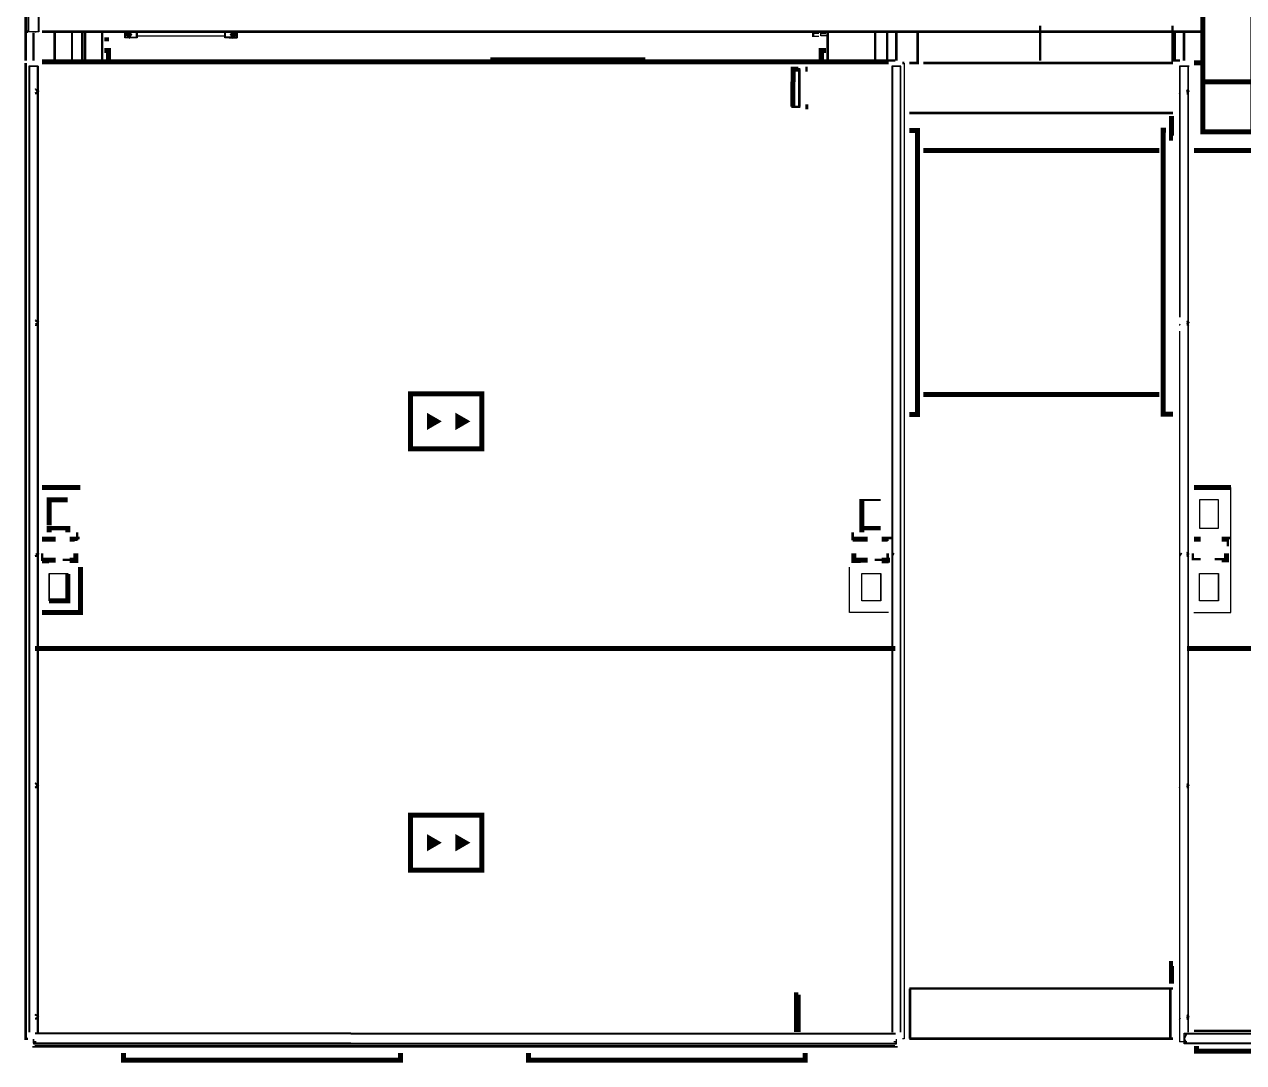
# Model space of a CAD drawing. Extents: x -57244 to 324435, y 15553 to 159369.
# Drawn here: x 182472 to 187346, y 67881 to 72031 of the extents above; entities that cross this region are included whole.
import ezdxf

# ---------------------------------------------------------------- set-up
doc = ezdxf.new("R2010")
doc.units = 0
doc.header["$LTSCALE"] = 2000
doc.header["$MEASUREMENT"] = 0
doc.linetypes.add('HIDDEN', pattern=[0.375, 0.25, -0.125])
doc.layers.add('BASE', color=253, linetype='CONTINUOUS')

msp = doc.modelspace()

# ---------------------------------------------------------------- linework, layer by layer
at = {"layer": 'BASE', "linetype": 'Continuous'}
for p, q in [((182514.5, 72002, 55055.8), (182518.8, 72002, 55058.3)), ((182517.5, 72002, 55056.1), (182514.5, 72002, 55054.3)), ((182662, 71886.9, 30650), (182662, 71997.9, 30650)), ((182664.6, 71886.9, 30650), (182664.6, 71997.9, 30650)), ((182701.8, 71886.9, 30650), (182701.8, 71997.9, 30650)), ((182704.4, 71997.9, 30650), (182704.4, 71886.9, 30650)), ((182923.2, 71993.5, 47914.6), (182923.2, 71997.9, 47912.1)), ((183273.2, 71997.9, 47912.1), (183273.2, 71993.5, 47914.6)), ((182489.8, 71864.8, 55029.3), (182489.8, 68002.9, 54989.7)), ((182492.1, 71864.8, 55030.6), (182492.1, 68002.9, 54991)), ((182514.5, 71864.5, 55055.7), (182518.8, 71864.5, 55058.2)), ((182517.5, 71864.5, 55056), (182514.5, 71864.5, 55054.2)), ((182524.3, 68002.9, 54991), (182524.3, 71864.8, 55030.6)), ((182526.6, 71864.8, 55029.3), (182526.6, 68002.9, 54989.7)), ((185939.8, 71864.8, 55029.3), (185939.8, 68002.9, 54989.7)), ((185942.1, 71864.8, 55030.6), (185974.3, 71864.8, 55030.6)), ((185954.6, 71864.5, 55054.2), (185947.6, 71864.5, 55058.2)), ((185954.6, 71864.5, 55052.7), (185948.9, 71864.5, 55056)), ((185976.5, 68002.9, 54989.7), (185976.5, 71864.8, 55029.3)), ((187089.8, 71864.8, 61929.3), (187126.6, 71864.8, 61929.3)), ((187119.9, 71864.7, 61934.4), (187129.4, 71864.7, 61939.9)), ((187126.8, 71864.7, 61939.9), (187119.9, 71864.7, 61935.9)), ((187129.4, 71864.7, 61939.9), (187119.9, 71864.6, 61945.4)), ((187119.9, 71864.6, 61943.9), (187126.8, 71864.7, 61939.9)), ((182524.3, 70830.4, 55029.3), (182523, 70832.7, 55029.3)), ((182517.5, 69917.2, 55019.9), (182524.3, 69905.4, 55019.8)), ((185947.4, 69917.2, 55019.9), (185939.8, 69904.1, 55019.8)), ((185942.1, 69905.4, 55019.8), (185948.9, 69917.2, 55019.9)), ((182522.6, 68058.4, 55000.8), (182524.3, 68055.3, 55000.8)), ((185942.3, 68058.4, 55000.8), (185939.8, 68054, 55000.8)), ((185942.1, 68055.3, 55000.8), (185943.8, 68058.4, 55000.8)), ((182514.5, 67964.6, 55007.6), (182508.2, 67964.5, 55018.5)), ((182514.5, 67964.5, 55010.2), (182508.2, 67964.4, 55021.1)), ((183776.8, 67998.2, 55000), (182514.5, 67998.2, 55000)), ((183776.8, 67995.6, 55000), (182514.5, 67995.6, 55000)), ((182514.5, 67964.5, 55014.2), (182517.5, 67964.5, 55016)), ((182518.8, 67964.5, 55018.2), (182514.5, 67964.5, 55015.7)), ((183776.8, 67998.2, 55000), (185954.6, 67998.2, 55000)), ((183776.8, 67995.6, 55000), (185954.6, 67995.6, 55000)), ((185954.6, 67964.5, 55014.2), (185947.6, 67964.5, 55018.2)), ((185954.6, 67964.5, 55012.7), (185948.9, 67964.5, 55016)), ((185958.2, 67964.4, 55021.1), (185954.6, 67964.5, 55014.9)), ((185954.6, 67964.5, 55012.3), (185958.2, 67964.5, 55018.5))]:
    msp.add_line(p, q, dxfattribs=at)
for points, const_width, elevation in [([(187383.2, 71803.7), (187383.2, 74802), (187183.2, 74802), (187183.2, 71803.7)], 20, 63860), ([(187383.2, 71803.7), (187383.2, 74802), (187183.2, 74802), (187183.2, 71803.7)], 20, 63860), ([(182486.7, 73202), (182477, 73202), (182477, 72002), (182486.7, 72002)], 10, 53950), ([(182477, 71886.9), (182477, 71997.9)], 10, 41860), ([(182508.2, 71997.9), (182508.2, 71886.9)], 10, 53840), ([(182508.2, 71886.9), (182508.2, 71997.9)], 10, 53590), ([(182542.2, 72002), (183776.8, 72002)], 10, 53870), ([(182542.2, 72002), (183776.8, 72002)], 10, 53870), ([(182593.2, 71997.9), (182593.2, 71886.9)], 10, 53840), ([(182714.4, 71997.9), (182714.4, 71886.9)], 10, 29560), ([(182783.2, 71997.9), (182783.2, 71886.9)], 10, 29535), ([(182783.2, 71997.9), (182783.2, 71886.9)], 10, 29365), ([(182783.2, 71886.9), (182783.2, 71997.9)], 10, 29545), ([(187175.3, 72002), (183776.8, 72002)], 10, 53870), ([(183776.8, 72002), (187175.3, 72002)], 10, 53870), ([(185677.2, 71995.9), (185655.7, 71995.9)], 10, 26545.6), ([(185683.2, 71997.9), (185683.2, 71886.9)], 10, 29350), ([(185873.2, 71997.9), (185873.2, 71886.9)], 10, 33050), ([(185873.2, 71886.9), (185873.2, 71997.9)], 10, 33036.5), ([(185873.2, 71997.9), (185873.2, 71886.9)], 10, 32813.5), ([(185873.2, 71997.9), (185873.2, 71886.9)], 10, 32800), ([(185958.2, 71886.9), (185958.2, 71997.9)], 10, 53840), ([(186043.2, 71997.9), (186043.2, 71877), (186010.1, 71877)], 10, 53826.5), ([(186043.2, 71997.9), (186043.2, 71877), (186010.1, 71877)], 10, 53840), ([(186043.2, 71877), (186043.2, 71997.9)], 10, 53603.5), ([(186533.2, 71886.9), (186533.2, 72025.7)], 10, 52127.6), ([(187108.2, 71886.9), (187108.2, 71997.9)], 10, 53840), ([(187108.2, 71997.9), (187108.2, 71886.9)], 10, 53590), ([(182791.9, 71974), (182810.7, 71974)], 10, 12043.1), ([(182791.9, 71969.2), (182810.7, 71969.2)], 10, 12032.1), ([(182808.2, 71886.9), (182808.2, 71927), (182791.9, 71927)], 20, 24222), ([(182808.2, 71886.9), (182808.2, 71927)], 20, 24019), ([(184944.6, 71886.9), (184944.6, 71890), (184344.6, 71890), (184344.6, 71886.9)], 20, 12800), ([(185658.2, 71886.9), (185658.2, 71927), (185677.2, 71927)], 20, 24222), ([(183776.8, 71881), (182542.2, 71881)], 20, 53844), ([(182542.2, 71881), (183776.8, 71881)], 20, 53840), ([(185926.9, 71881), (183776.8, 71881)], 20, 53844), ([(185570.3, 71852), (185570.3, 71702)], 10, 53872.6), ([(185594, 71852), (185603.9, 71852)], 20, 53843.7), ([(185989.4, 71876.9), (185982.4, 71876.9)], 10, 53850), ([(186043.2, 71877), (186010.1, 71877)], 10, 53590), ([(187064.4, 71877), (186065.6, 71877)], 10, 53350), ([(187175.3, 71877), (187147.6, 71877)], 20, 60760), ([(187397.3, 71877), (187458.2, 71877), (187458.2, 71527), (187147.6, 71527)], 20, 60760), ([(187175.3, 71877), (187147.6, 71877)], 20, 60760), ([(187397.3, 71877), (187458.2, 71877), (187458.2, 71527), (187147.6, 71527)], 20, 60760), ([(187383.2, 71776), (187383.2, 71602), (187183.2, 71602), (187183.2, 71776)], 20, 60760), ([(185594, 71702), (185605.7, 71702)], 20, 53842.2), ([(186010.1, 71677), (187064.4, 71677)], 10, 53350), ([(186010.1, 71677), (187064.4, 71677)], 10, 53250), ([(187058.2, 71665), (187058.2, 71577), (187064.4, 71577)], 20, 35822), ([(187064.4, 71577), (187058.2, 71577), (187058.2, 71665)], 20, 35619), ([(186042.2, 71607.4), (186010.1, 71607.4)], 20, 35100), ([(186010.1, 71607.4), (186042.2, 71607.4), (186042.2, 70472.4), (186010.1, 70472.4)], 20, 35108), ([(187064.4, 70472.8), (187024.2, 70472.8), (187024.2, 71607.8), (187036.6, 71607.8)], 20, 35108), ([(187008.9, 71527.4), (186065.6, 71527.4)], 20, 35100), ([(187008.9, 70552.4), (186065.6, 70552.4)], 20, 35100), ([(186042.2, 70472.4), (186010.1, 70472.4)], 20, 35100), ([(182695.7, 70180.3), (182542.2, 70180.3)], 20, 53841.2), ([(187147.6, 70180.3), (187295.7, 70180.3)], 20, 60741.2), ([(182597.7, 69973.2), (182542.2, 69973.2)], 20, 53839.4), ([(182542.2, 69971.6), (182569.9, 69971.6)], 10, 53842.5), ([(182542.2, 69971.6), (182569.9, 69971.6)], 10, 53842.5), ([(182653.2, 69973.2), (182683.2, 69973.2), (182683.2, 69972.7)], 20, 53839.4), ([(182653.2, 69971.6), (182683.2, 69971.6)], 10, 53842.5), ([(185783.2, 69973.2), (185843.7, 69973.2)], 20, 53839.4), ([(185783.2, 69971.6), (185815.9, 69971.6)], 10, 53842.5), ([(185933.2, 69972.7), (185933.2, 69973.2), (185899.1, 69973.2)], 20, 53839.4), ([(185926.9, 69971.6), (185899.1, 69971.6)], 10, 53842.5), ([(185926.9, 69971.6), (185899.1, 69971.6)], 10, 53842.5), ([(187175.3, 69974), (187147.6, 69974)], 20, 60739.4), ([(187258.6, 69974), (187283.2, 69974), (187283.2, 69972.7)], 20, 60739.4), ([(187258.6, 69968.9), (187283.2, 69968.9)], 10, 60747.2), ([(187273.2, 69898), (187283.2, 69898)], 20, 60738.7), ([(182543.2, 69890), (182542.2, 69890)], 20, 53838.7), ([(182597.7, 69890), (182543.2, 69890)], 20, 53838.7), ([(182569.9, 69882.3), (182542.2, 69882.3)], 10, 53842.5), ([(182542.2, 69882.3), (182569.9, 69882.3)], 10, 53842.5), ([(182653.2, 69890), (182673.2, 69890)], 20, 53838.7), ([(182673.2, 69890), (182683.2, 69890)], 20, 53838.7), ([(185783.2, 69890), (185793.2, 69890)], 20, 53838.7), ([(185843.7, 69890), (185793.2, 69890)], 20, 53838.7), ([(185899.1, 69890), (185923.2, 69890)], 20, 53838.7), ([(185926.9, 69882.3), (185899.1, 69882.3)], 10, 53842.5), ([(185899.1, 69882.3), (185926.9, 69882.3)], 10, 53842.5), ([(185933.2, 69890), (185923.2, 69890)], 20, 53838.7), ([(187273.2, 69893.4), (187258.6, 69893.4)], 10, 60741.7), ([(182514.5, 69536.2), (183776.8, 69536.2)], 20, 53820), ([(183776.8, 69536.2), (185954.6, 69536.2)], 20, 53820), ([(187119.9, 69536.2), (190143.9, 69536.2)], 20, 60720), ([(187058.2, 68197.1), (187058.2, 68277), (187064.4, 68277)], 20, 35822), ([(185559.3, 68002.9), (185559.3, 68152), (185566.2, 68152)], 20, 53820), ([(185570.5, 68002.9), (185570.5, 68152)], 10, 53832.9), ([(185570.5, 68002.9), (185570.5, 68152)], 10, 53832.9), ([(186010.1, 68177), (187064.4, 68177)], 10, 53350), ([(187064.4, 68177), (186010.1, 68177)], 10, 53250), ([(186010.1, 68177), (186037.9, 68177)], 10, 53250), ([(186012.5, 68177), (186012.5, 67977)], 10, 53350), ([(187064.4, 68177), (187036.6, 68177)], 10, 53250), ([(187064.4, 67977), (187053.8, 67977), (187053.8, 68177)], 10, 53350), ([(187053.8, 68177), (187064.4, 68177)], 10, 53350), ([(190116.1, 68008.2), (187147.6, 68008.2)], 10, 60810), ([(183776.8, 67945.8), (182508.2, 67945.8), (182508.2, 67947.4)], 10, 53910), ([(182508.2, 67947.4), (182508.2, 67945.8), (183776.8, 67945.8)], 10, 53810), ([(185958.2, 67947.4), (185958.2, 67945.8), (183776.8, 67945.8)], 10, 53910), ([(187064.4, 67977), (186010.1, 67977)], 10, 53250), ([(186010.1, 67977), (187064.4, 67977)], 10, 53350), ([(186037.9, 67977), (186010.1, 67977)], 10, 53250), ([(186012.5, 67977), (186010.1, 67977)], 10, 53350), ([(187064.4, 67977), (187036.6, 67977)], 10, 53250), ([(187407.8, 67947.4), (187407.8, 67927), (187157.8, 67927), (187157.8, 67947.4)], 20, 35822)]:
    msp.add_lwpolyline(points, dxfattribs=dict(at, const_width=const_width, elevation=elevation))
at = {"layer": 'BASE', "linetype": 'Continuous', "extrusion": (1, 0, 0)}
for points, const_width, elevation in [([(73967.7, 63858), (71803.7, 64239.5)], 20, 187283.2), ([(73967.7, 63858), (71803.7, 64239.5)], 20, 187283.2), ([(71876.9, 53850), (67976.9, 53810)], 10, 182477), ([(71875.8, 53950), (67975.8, 53910)], 10, 185989.4), ([(70180.4, 53826.2), (70180.3, 53841.2), (69972.7, 53839.4)], 20, 182695.7), ([(70130.3, 53840.8), (70017.5, 54080.8)], 20, 182570.7), ([(70000.4, 53785.5), (69972.7, 53840.4)], 10, 182533.2), ([(70000.4, 53563.5), (69972.7, 53618.5)], 10, 182683.2), ([(70000.4, 54084.3), (69977, 54124.9), (69877, 54124.9), (69861.7, 54098.4)], 20, 185820.7), ([(70000.4, 53563.5), (69972.7, 53618.5)], 10, 185933.2), ([(70000.4, 53785.5), (69972.7, 53840.4)], 10, 185933.2), ([(70000.4, 53839.6), (69972.7, 53839.4)], 20, 185945.7), ([(70017.5, 60980.8), (70000.4, 60972.8)], 20, 187170.7), ([(70000.4, 60984.3), (69977, 61024.9), (69877, 61024.9), (69861.7, 60998.4)], 20, 187245.7), ([(70000.4, 60698.6), (69968.9, 60747.2)], 10, 187283.2), ([(69917.2, 53824.9), (69889.4, 53838.9)], 10, 182533.2), ([(69944.9, 53839.1), (69889.4, 53838.6)], 20, 182695.7), ([(69917.2, 60726.3), (69889.4, 60744.3)], 10, 187133.2), ([(69861.7, 53838.4), (69680.3, 53836.8)], 20, 185770.7)]:
    msp.add_lwpolyline(points, dxfattribs=dict(at, const_width=const_width, elevation=elevation))
at = {"layer": 'BASE', "linetype": 'Continuous', "extrusion": (-1, 2.05798e-13, 0), "const_width": 10, "elevation": -182810.7}
msp.add_lwpolyline([(-71997.9, 12019.6), (-71969.2, 12032.1), (-71974, 12043.1), (-71997.9, 12032.7)], dxfattribs=at)
at = {"layer": 'BASE', "linetype": 'Continuous', "extrusion": (-0.351898, -0.371153, 0.85931), "const_width": 20, "elevation": -48884.8}
msp.add_lwpolyline([(83186.9, 178146.9), (83189.8, 178133.1), (83174.4, 178133.1)], dxfattribs=at)
at = {"layer": 'BASE', "linetype": 'Continuous'}
for points, elevation in [([(182923.2, 71997.9), (182923.2, 71977), (182873.2, 71977), (182873.2, 71997.9)], 49100), ([(182923.2, 71997.9), (182923.2, 71977), (182873.2, 71977), (182873.2, 71997.9)], 49100), ([(182876.4, 71997.9), (182876.4, 71980.2), (182920, 71980.2), (182920, 71997.9)], 49100), ([(182876.4, 71997.9), (182876.4, 71980.2), (182920, 71980.2), (182920, 71997.9)], 49100), ([(183323.2, 71997.9), (183323.2, 71977), (183273.2, 71977), (183273.2, 71997.9)], 49100), ([(183323.2, 71997.9), (183323.2, 71977), (183273.2, 71977), (183273.2, 71997.9)], 49100), ([(183320, 71997.9), (183320, 71980.2), (183276.4, 71980.2), (183276.4, 71997.9)], 49100), ([(183320, 71997.9), (183320, 71980.2), (183276.4, 71980.2), (183276.4, 71997.9)], 49100), ([(183323.2, 71997.9), (183323.2, 71977), (183291.3, 71977)], 29450), ([(183291.3, 71977), (183323.2, 71977), (183323.2, 71997.9)], 37150), ([(183291.3, 71980.2), (183320, 71980.2), (183320, 71997.9)], 37150), ([(183291.3, 71980.2), (183320, 71980.2), (183320, 71997.9)], 29450), ([(183291.3, 71980.2), (183320, 71980.2), (183320, 71997.9)], 29450), ([(183323.2, 71997.9), (183323.2, 71977), (183291.3, 71977)], 29450), ([(183291.3, 71980.2), (183320, 71980.2), (183320, 71997.9)], 37150), ([(183291.3, 71977), (183323.2, 71977), (183323.2, 71997.9)], 37150), ([(183291.3, 71977), (183323.2, 71977), (183323.2, 71997.9)], 41750), ([(183291.3, 71980.2), (183320, 71980.2), (183320, 71997.9)], 41750), ([(183320, 71997.9), (183320, 71980.2), (183291.3, 71980.2)], 41750), ([(183291.3, 71977), (183323.2, 71977), (183323.2, 71997.9)], 41750), ([(187092.1, 71755.4), (187092.1, 71755.4), (187092.1, 71755.4)], 61938.7), ([(187092.1, 68980.4), (187092.1, 68980.3), (187092.1, 68980.3)], 61910.3), ([(187108.2, 67979.5), (187108.2, 67979.5), (187119.1, 67998.2)], 61912.4), ([(187108.2, 67974.3), (187108.2, 67974.3), (187113.8, 67964.6)], 61915.3)]:
    msp.add_lwpolyline(points, dxfattribs=dict(at, elevation=elevation))
at = {"layer": 'BASE', "linetype": 'Continuous', "extrusion": (0.868142, -0.496315, 0), "const_width": 20, "elevation": 123046}
msp.add_lwpolyline([(153278.5, 49107), (153266.2, 49100)], dxfattribs=at)
at = {"layer": 'BASE', "linetype": 'Continuous', "extrusion": (0, -0.707107, 0.707107)}
for points, elevation in [([(182923.2, 84789.7), (182923.2, 84771.5), (183273.2, 84771.5), (183273.2, 84789.7)], -17030.7), ([(183776.8, 86944.7), (182508.2, 86944.7), (182508.2, 86968.4)], -9163), ([(182508.2, 86970.2), (182508.2, 86942.8), (183776.8, 86942.8)], -9161.1), ([(183776.8, 86944.7), (185958.2, 86944.7), (185958.2, 86968.4)], -9163), ([(183776.8, 86942.8), (185958.2, 86942.8), (185958.2, 86970.2)], -9161.1)]:
    msp.add_lwpolyline(points, dxfattribs=dict(at, elevation=elevation))
at = {"layer": 'BASE', "linetype": 'Continuous', "extrusion": (-0.350683, 0.371234, 0.859771), "const_width": 20}
for points, elevation in [([(-182702.2, 79395.7), (-182686.8, 79395.7), (-182689.6, 79382)], -10346.6), ([(-182702.2, 88307.1), (-182686.8, 88307.1), (-182689.6, 88293.3)], 4656.4)]:
    msp.add_lwpolyline(points, dxfattribs=dict(at, elevation=elevation))
at = {"layer": 'BASE', "linetype": 'Continuous', "extrusion": (0.351419, -0.372012, 0.859134), "const_width": 20}
for points, elevation in [([(182689.6, -44160.6), (182686.8, -44174.4), (182702.2, -44174.4)], 69554), ([(182689.6, -40680.7), (182686.8, -40694.5), (182702.2, -40694.5)], 75396.1)]:
    msp.add_lwpolyline(points, dxfattribs=dict(at, elevation=elevation))
at = {"layer": 'BASE', "linetype": 'Continuous', "extrusion": (-0.867738, -0.497022, 0), "const_width": 20, "elevation": -194841.3}
for points in [[(28629, 31643), (28641.2, 31650), (28629, 31657.1)], [(28641.2, 31650), (28629, 31657.1)], [(28641.2, 43950), (28629, 43942.9)], [(28641.2, 49100), (28629, 49107)], [(28641.2, 49100), (28629, 49107)]]:
    msp.add_lwpolyline(points, dxfattribs=at)
at = {"layer": 'BASE', "linetype": 'Continuous', "extrusion": (0.867738, 0.497022, 0), "const_width": 20, "elevation": 194841.3}
for points in [[(-28629, 37142.9), (-28641.2, 37150)], [(-28629, 37157), (-28641.2, 37150)], [(-28629, 37142.9), (-28641.2, 37150)], [(-28629, 43942.9), (-28641.2, 43950)], [(-28629, 43957), (-28641.2, 43950)], [(-28629, 49092.9), (-28641.2, 49100)]]:
    msp.add_lwpolyline(points, dxfattribs=at)
at = {"layer": 'BASE', "linetype": 'Continuous', "extrusion": (0, 0.840085, 0.542455), "const_width": 10, "elevation": 62297.5}
msp.add_lwpolyline([(-185649.5, -36243.5), (-185625.7, -36243.5), (-185625.7, -36247.7)], dxfattribs=at)
at = {"layer": 'BASE', "linetype": 'Continuous', "extrusion": (0, 0.8408, 0.541347), "const_width": 10, "elevation": 62330.2}
msp.add_lwpolyline([(-185625.7, -36188.8), (-185625.7, -36161.3), (-185649.5, -36161.3)], dxfattribs=at)
at = {"layer": 'BASE', "linetype": 'Continuous', "extrusion": (-1, 0, 0)}
for points, const_width, elevation in [([(-71983.1, 3337.8), (-71995.7, 3345.9)], 10, -185625.7), ([(-70017.5, 54080.8), (-70130.3, 53840.8), (-70028.1, 53839.9)], 20, -182645.7), ([(-69972.7, 53839.4), (-70180.3, 53841.2)], 20, -185770.7), ([(-69972.7, 53618.5), (-70000.4, 53563.5)], 10, -182533.2), ([(-69861.7, 54098.4), (-69877, 54124.9), (-69977, 54124.9), (-70000.4, 54084.3)], 20, -182570.7), ([(-69972.7, 53618.5), (-70000.4, 53563.5)], 10, -185783.2), ([(-69972.7, 60741.4), (-70000.4, 60698.6)], 10, -187133.2), ([(-69972.7, 60557.5), (-70000.4, 60514.7)], 10, -187133.2), ([(-70000.4, 60972.8), (-70017.5, 60980.8)], 20, -187245.7), ([(-69889.4, 53838.6), (-69944.9, 53839.1)], 20, -185770.7), ([(-69889.4, 53838.9), (-69917.2, 53824.9)], 10, -185933.2), ([(-69889.4, 53838.6), (-69917.2, 53838.9)], 20, -185945.7)]:
    msp.add_lwpolyline(points, dxfattribs=dict(at, const_width=const_width, elevation=elevation))
at = {"layer": 'BASE', "linetype": 'Continuous'}
for points, const_width, elevation in [([(185683.2, 71886.9), (185683.2, 71997.9)], 10, 29550), ([(187383.2, 71802), (187183.2, 71802), (187183.2, 71602), (187383.2, 71602)], 20, 64260), ([(187383.2, 71802), (187183.2, 71802), (187183.2, 71602), (187383.2, 71602)], 20, 64260), ([(184016, 70334.3), (184301, 70334.3), (184301, 70554.3), (184016, 70554.3)], 20, 53844.5), ([(184091, 70461.6), (184121, 70444.3), (184091, 70426.9)], 20, 53978.6), ([(184235.3, 70444.3), (184205.3, 70461.6), (184205.3, 70426.9)], 20, 53978.6), ([(184301, 68870.3), (184301, 68650.3), (184016, 68650.3), (184016, 68870.3)], 20, 53826.6), ([(184121, 68760.1), (184091, 68777.4), (184091, 68742.7)], 20, 53978.6), ([(184235.3, 68760.1), (184205.3, 68742.7), (184205.3, 68777.4)], 20, 53978.6)]:
    msp.add_lwpolyline(points, close=True, dxfattribs=dict(at, const_width=const_width, elevation=elevation))
at = {"layer": 'BASE', "linetype": 'Continuous', "extrusion": (-0.391715, 0, 0.920087), "const_width": 10, "elevation": -23755.9}
msp.add_lwpolyline([(-71887, 191991.8), (-71887, 191955.6), (-71997.9, 191955.6)], dxfattribs=at)
msp.add_lwpolyline([(-71887, 191991.8), (-71887, 191955.6), (-71997.9, 191955.6)], dxfattribs=at)
at = {"layer": 'BASE', "linetype": 'Continuous', "extrusion": (0.395952, 0, 0.918271), "const_width": 10, "elevation": 123075.4}
for points in [[(72025.7, -150642), (71877, -150642), (71877, -150644.4)], [(71877, -150644.4), (71877, -150642), (72025.7, -150642)]]:
    msp.add_lwpolyline(points, dxfattribs=at)
at = {"layer": 'BASE', "linetype": 'Continuous', "extrusion": (0.391347, 0, 0.920243), "const_width": 10, "elevation": 122319.3}
msp.add_lwpolyline([(71887, -151289.2), (71887, -151266.6), (71997.9, -151266.6)], dxfattribs=at)
at = {"layer": 'BASE', "linetype": 'Continuous', "extrusion": (0, 0.999948, 0.010199), "const_width": 10, "elevation": 72422.4}
msp.add_lwpolyline([(-182486.7, 53114.1), (-182477, 53114.1), (-182477, 53214.1), (-182486.7, 53214.1)], dxfattribs=at)
at = {"layer": 'BASE', "linetype": 'Continuous', "extrusion": (0, -0.010256, 0.999947), "const_width": 10, "elevation": 53210}
msp.add_lwpolyline([(182486.7, 68525.2), (182477, 68525.2), (182477, 72425.4)], dxfattribs=at)
at = {"layer": 'BASE', "linetype": 'Continuous', "extrusion": (0, 0.999949, 0.010069), "elevation": 72415.2}
for points in [[(-182508.2, 54334.7), (-182489.8, 54302.9), (-182526.6, 54302.9)], [(-185976.5, 54302.9), (-185958.2, 54334.7), (-185939.8, 54302.9)]]:
    msp.add_lwpolyline(points, close=True, dxfattribs=at)
at = {"layer": 'BASE', "linetype": 'Continuous', "extrusion": (0, 0.999942, 0.01076), "elevation": 72452.7}
msp.add_lwpolyline([(-182508.2, 54282), (-182492.1, 54254.1), (-182524.3, 54254.1)], close=True, dxfattribs=at)
at = {"layer": 'BASE', "linetype": 'Continuous', "extrusion": (0, -0.010266, 0.999947), "const_width": 20, "elevation": 53103.2}
msp.add_lwpolyline([(185566.2, 72400.9), (185545.4, 72400.9), (185544, 72250.9)], dxfattribs=at)
at = {"layer": 'BASE', "linetype": 'Continuous', "extrusion": (0, -1, 0), "const_width": 10}
for points, elevation in [([(185566.2, 53714.7), (185538.5, 53682.6)], -71852), ([(185566.2, 53714.7), (185538.5, 53682.6)], -71702), ([(185594, 53852.2), (185570.3, 53872.6)], -71702), ([(186037.9, 53290.5), (186010.1, 53355.6)], -68177), ([(187064.4, 53374.7), (187036.6, 53309.6)], -68177), ([(185566.2, 53675.9), (185538.5, 53644.1)], -68002), ([(186037.9, 53035.3), (186010.1, 53100.4)], -67977), ([(187064.4, 53374.7), (187036.6, 53309.6)], -67977), ([(187064.4, 53119.5), (187036.6, 53054.4)], -67977)]:
    msp.add_lwpolyline(points, dxfattribs=dict(at, elevation=elevation))
at = {"layer": 'BASE', "linetype": 'Continuous', "extrusion": (-0.757284, 0, 0.653086), "const_width": 10, "elevation": -105346}
msp.add_lwpolyline([(-71702, 161941.5), (-71702, 161990.2), (-71852, 161990.2), (-71852, 161941.5)], dxfattribs=at)
at = {"layer": 'BASE', "linetype": 'Continuous', "extrusion": (0, 1, 0), "const_width": 10}
for points, elevation in [([(-185570.3, 53872.6), (-185594, 53852.2)], 71852), ([(-187071.4, 53365.7), (-187092.1, 53356.8)], 71887), ([(-185538.5, 53644.1), (-185566.2, 53675.9)], 68152), ([(-185538.5, 53796.2), (-185566.2, 53828)], 68002), ([(-186010.1, 53355.6), (-186037.9, 53290.5)], 67977)]:
    msp.add_lwpolyline(points, dxfattribs=dict(at, elevation=elevation))
at = {"layer": 'BASE', "linetype": 'Continuous', "extrusion": (0, 1, 0), "const_width": 10, "elevation": 71877}
msp.add_lwpolyline([(-186509.5, 52072), (-186537.2, 52137.1)], close=True, dxfattribs=at)
at = {"layer": 'BASE', "linetype": 'Continuous', "extrusion": (-0.000404871, -0.010262, 0.999947), "elevation": 61114.1}
msp.add_lwpolyline([(187149.3, 68633.6), (187149.4, 72495.7), (187117.2, 72495.7), (187117.2, 71491.4)], dxfattribs=at)
at = {"layer": 'BASE', "linetype": 'Continuous', "extrusion": (0, 0.999942, 0.01076), "elevation": 72527}
msp.add_lwpolyline([(-187124.3, 61153.7), (-187108.2, 61181.6), (-187092.1, 61153.7)], dxfattribs=at)
at = {"layer": 'BASE', "linetype": 'Continuous', "extrusion": (0, -0.009542, 0.999954)}
for points, elevation in [([(182514.5, 72296.9), (182526.6, 72275.9), (182514.5, 72275.9)], 54351.6), ([(182514.5, 69521.7), (182526.6, 69500.8), (182514.5, 69500.8)], 54349.6)]:
    msp.add_lwpolyline(points, dxfattribs=dict(at, elevation=elevation))
at = {"layer": 'BASE', "linetype": 'Continuous', "extrusion": (0, -0.00928, 0.999957), "elevation": 54370.5}
msp.add_lwpolyline([(182514.5, 72281), (182529.4, 72272.3), (182514.5, 72263.7)], dxfattribs=at)
at = {"layer": 'BASE', "linetype": 'Continuous', "extrusion": (0, -0.011235, 0.999937)}
for points, elevation in [([(182514.5, 72371.4), (182526.8, 72378.5), (182514.5, 72385.6)], 54229.1), ([(182514.5, 69610.5), (182526.8, 69603.3), (182514.5, 69596.2)], 54231.8)]:
    msp.add_lwpolyline(points, dxfattribs=dict(at, elevation=elevation))
at = {"layer": 'BASE', "linetype": 'Continuous', "extrusion": (0, -0.010152, 0.999948)}
for points, elevation in [([(187092.1, 72379.1), (187089.8, 72379.1), (187092.1, 72383.1)], 61207.1), ([(187092.1, 71458), (187089.8, 71454.1), (187092.1, 71454.1)], 61207), ([(187092.1, 69604), (187089.8, 69604), (187092.1, 69607.9)], 61206.8)]:
    msp.add_lwpolyline(points, dxfattribs=dict(at, elevation=elevation))
at = {"layer": 'BASE', "linetype": 'Continuous', "extrusion": (6.74601e-13, -0.010869, 0.999941), "elevation": 61155.2}
msp.add_lwpolyline([(187119.9, 72439.1), (187129.4, 72433.6), (187119.9, 72428.1)], dxfattribs=at)
at = {"layer": 'BASE', "linetype": 'Continuous', "extrusion": (2.55946e-12, -0.01, 0.99995), "elevation": 61218.1}
msp.add_lwpolyline([(187119.9, 72376.4), (187126.8, 72380.4), (187119.9, 72384.4)], dxfattribs=at)
at = {"layer": 'BASE', "linetype": 'Continuous', "extrusion": (0, -0.010326, 0.999947)}
for points, elevation in [([(187119.9, 72389.8), (187126.6, 72389.8), (187119.9, 72401.5)], 61194.5), ([(187119.9, 71476.4), (187126.6, 71464.8), (187119.9, 71464.8)], 61194.5), ([(187119.9, 70551.4), (187126.6, 70539.7), (187119.9, 70539.7)], 61194.6), ([(187119.9, 69626.3), (187126.6, 69614.7), (187119.9, 69614.7)], 61194.7), ([(187119.9, 68701.2), (187126.6, 68689.6), (187119.9, 68689.6)], 61194.7)]:
    msp.add_lwpolyline(points, dxfattribs=dict(at, elevation=elevation))
at = {"layer": 'BASE', "linetype": 'Continuous', "extrusion": (0, -0.010362, 0.999946)}
for points, elevation in [([(187119.9, 72401), (187124.3, 72393.3), (187119.9, 72393.3)], 61191.9), ([(187119.9, 71476), (187124.3, 71468.3), (187119.9, 71468.3)], 61192), ([(187119.9, 70550.9), (187124.3, 70543.2), (187119.9, 70543.2)], 61192.1), ([(187119.9, 69618.2), (187124.3, 69618.2), (187119.9, 69625.9)], 61192.2), ([(187119.9, 68693.1), (187124.3, 68693.1), (187119.9, 68700.8)], 61192.3)]:
    msp.add_lwpolyline(points, dxfattribs=dict(at, elevation=elevation))
at = {"layer": 'BASE', "linetype": 'Continuous', "extrusion": (0.000859821, -0.01011, 0.999949), "elevation": 54467.3}
msp.add_lwpolyline([(182470, 71387), (182482, 71394), (182467.1, 71402.6)], dxfattribs=at)
at = {"layer": 'BASE', "linetype": 'Continuous', "extrusion": (0.000754532, -0.009928, 0.99995), "elevation": 54461.1}
msp.add_lwpolyline([(182472.9, 71391), (182485.2, 71383.8), (182473.2, 71376.9)], dxfattribs=at)
at = {"layer": 'BASE', "linetype": 'Continuous', "extrusion": (0, -0.010988, 0.99994), "elevation": 54247.6}
msp.add_lwpolyline([(182514.5, 71429.5), (182526.6, 71429.5), (182524.5, 71433.1)], dxfattribs=at)
at = {"layer": 'BASE', "linetype": 'Continuous', "extrusion": (0, -0.008547, 0.999963), "elevation": 61321.6}
msp.add_lwpolyline([(187092.1, 71357.1), (187092.1, 71357.1), (187093.4, 71359.4)], dxfattribs=at)
at = {"layer": 'BASE', "linetype": 'Continuous', "extrusion": (0.001048, -0.009058, 0.999958)}
for points, elevation in [([(187054.8, 71405), (187064.4, 71399.5), (187054.8, 71393.9)], 61481.3), ([(187054.9, 70468.9), (187064.4, 70474.4), (187054.9, 70479.9)], 61480.2), ([(187054.9, 68618.8), (187064.4, 68624.3), (187054.9, 68629.8)], 61477.9)]:
    msp.add_lwpolyline(points, dxfattribs=dict(at, elevation=elevation))
at = {"layer": 'BASE', "linetype": 'Continuous', "extrusion": (0.001441, -0.012499, 0.999921)}
for points, elevation in [([(187030.4, 71607.5), (187037.4, 71611.5), (187030.4, 71615.5)], 61308.6), ([(187030.4, 70682.5), (187037.4, 70686.5), (187030.4, 70690.5)], 61310.7), ([(187030.5, 68840.4), (187037.4, 68836.4), (187030.5, 68832.4)], 61314.9)]:
    msp.add_lwpolyline(points, dxfattribs=dict(at, elevation=elevation))
at = {"layer": 'BASE', "linetype": 'HIDDEN', "elevation": 53844.5}
msp.add_lwpolyline([(184016, 70334.3), (184301, 70334.3), (184301, 70554.3), (184016, 70554.3)], close=True, dxfattribs=at)
at = {"layer": 'BASE', "linetype": 'Continuous', "extrusion": (0, 0.999968, 0.008), "const_width": 20, "elevation": 70608.7}
msp.add_lwpolyline([(-185926.9, 53278), (-185770.7, 53278), (-185770.7, 53263)], dxfattribs=at)
at = {"layer": 'BASE', "linetype": 'Continuous', "extrusion": (1, 7.89072e-14, 0), "const_width": 20, "elevation": 185895.7}
msp.add_lwpolyline([(70028.1, 53839.9), (70130.3, 53840.8), (70017.5, 54080.8), (70000.4, 54072.8)], dxfattribs=at)
at = {"layer": 'BASE', "linetype": 'Continuous', "extrusion": (0, -0.008811, 0.999961), "const_width": 20, "elevation": 53220.7}
msp.add_lwpolyline([(182570.7, 70499.8), (182570.7, 70601.9), (182645.7, 70601.9)], dxfattribs=at)
at = {"layer": 'BASE', "linetype": 'Continuous', "extrusion": (0, 0.905022, 0.425365), "const_width": 20, "elevation": 86371.4}
msp.add_lwpolyline([(-185895.7, 18896.1), (-185820.7, 18896.1), (-185820.7, 19161.3)], dxfattribs=at)
at = {"layer": 'BASE', "linetype": 'Continuous', "extrusion": (0, -0.425439, 0.904987), "const_width": 20, "elevation": 19154.2}
for points in [[(182645.7, 86354.1), (182645.7, 86373), (182570.7, 86373), (182570.7, 86354.1)], [(185820.7, 86354.1), (185820.7, 86373), (185895.7, 86373)]]:
    msp.add_lwpolyline(points, dxfattribs=at)
at = {"layer": 'BASE', "linetype": 'Continuous', "extrusion": (-1, 1.78774e-14, 0), "const_width": 20, "elevation": -182645.7}
msp.add_lwpolyline([(-69861.7, 54098.4), (-69877, 54124.9), (-69977, 54124.9), (-70000.4, 54084.3)], dxfattribs=at)
at = {"layer": 'BASE', "linetype": 'Continuous', "extrusion": (0, 0.892731, 0.45059), "const_width": 10, "elevation": 86726.7}
for points in [[(-182653.2, 16538.4), (-182683.2, 16538.4), (-182683.2, 16474.5)], [(-185783.2, 16474.5), (-185783.2, 16538.4), (-185815.9, 16538.4)]]:
    msp.add_lwpolyline(points, dxfattribs=at)
at = {"layer": 'BASE', "linetype": 'Continuous', "extrusion": (1, -1.78774e-14, 0), "const_width": 20, "elevation": 185895.7}
msp.add_lwpolyline([(70000.4, 54084.3), (69977, 54124.9), (69877, 54124.9), (69861.7, 54098.4)], dxfattribs=at)
at = {"layer": 'BASE', "linetype": 'Continuous', "extrusion": (-1, -3.57548e-14, 0), "const_width": 20, "elevation": -187170.7}
msp.add_lwpolyline([(-69861.7, 60998.4), (-69877, 61024.9), (-69977, 61024.9), (-70000.4, 60984.3)], dxfattribs=at)
at = {"layer": 'BASE', "linetype": 'Continuous', "extrusion": (0, -0.543512, 0.839401), "const_width": 10, "elevation": 12962.3}
msp.add_lwpolyline([(187283.2, 91720.2), (187283.2, 91748.8), (187258.6, 91748.8)], dxfattribs=at)
at = {"layer": 'BASE', "linetype": 'Continuous', "extrusion": (0, -0.00916, 0.999958), "elevation": 54377.1}
msp.add_lwpolyline([(182519, 70418.2), (182526.6, 70405.1), (182514.5, 70405.1)], dxfattribs=at)
at = {"layer": 'BASE', "linetype": 'Continuous', "extrusion": (-0.000362555, -0.008632, 0.999963), "elevation": 54348.1}
msp.add_lwpolyline([(182545, 70388.9), (182549.3, 70386.4), (182534.4, 70377.8)], dxfattribs=at)
at = {"layer": 'BASE', "linetype": 'Continuous', "extrusion": (-0.000922829, -0.009609, 0.999953), "elevation": 54177}
msp.add_lwpolyline([(182565.2, 70431.4), (182577.5, 70438.5), (182573.1, 70441)], dxfattribs=at)
at = {"layer": 'BASE', "linetype": 'Continuous', "extrusion": (0, 0.450245, 0.892905), "const_width": 10, "elevation": 79540.4}
for points in [[(-182597.7, -38166), (-182543.2, -38166), (-182543.2, -38195)], [(-182673.2, -38195), (-182673.2, -38166), (-182625.4, -38166)], [(-185793.2, -38195), (-185793.2, -38166), (-185843.7, -38166)], [(-185871.4, -38166), (-185923.2, -38166), (-185923.2, -38195)]]:
    msp.add_lwpolyline(points, dxfattribs=at)
at = {"layer": 'BASE', "linetype": 'Continuous', "extrusion": (0, 0.450491, 0.892781), "const_width": 10, "elevation": 79550.9}
for points in [[(-182683.2, -38173.1), (-182683.2, -38134.1), (-182653.2, -38134.1)], [(-185815.9, -38134.1), (-185783.2, -38134.1), (-185783.2, -38173.1)]]:
    msp.add_lwpolyline(points, dxfattribs=at)
at = {"layer": 'BASE', "linetype": 'Continuous', "extrusion": (0, -0.010686, 0.999943), "elevation": 61169.2}
msp.add_lwpolyline([(187097.4, 70574.9), (187089.8, 70561.8), (187092.1, 70561.8)], dxfattribs=at)
at = {"layer": 'BASE', "linetype": 'Continuous', "extrusion": (0, -0.010169, 0.999948), "elevation": 61205.7}
msp.add_lwpolyline([(187092.1, 70531.4), (187092.1, 70531.4), (187098.9, 70543.2)], dxfattribs=at)
at = {"layer": 'BASE', "linetype": 'Continuous', "extrusion": (0, 0.543895, 0.839153), "const_width": 10, "elevation": 88986.3}
for points in [[(-187175.3, -25614.1), (-187143.2, -25614.1), (-187143.2, -25642.4)], [(-187273.2, -25642.4), (-187273.2, -25614.1), (-187230.8, -25614.1)]]:
    msp.add_lwpolyline(points, dxfattribs=at)
at = {"layer": 'BASE', "linetype": 'Continuous', "extrusion": (0, 0.543446, 0.839444), "const_width": 10, "elevation": 88972.6}
msp.add_lwpolyline([(-187258.6, -25651.7), (-187283.2, -25651.7), (-187283.2, -25690)], dxfattribs=at)
at = {"layer": 'BASE', "linetype": 'Continuous', "extrusion": (0, -0.008711, 0.999962), "const_width": 20, "elevation": 53227.8}
msp.add_lwpolyline([(182542.2, 70146.6), (182695.7, 70146.6), (182695.7, 70328)], dxfattribs=at)
at = {"layer": 'BASE', "linetype": 'Continuous', "extrusion": (0, 0.450229, 0.892913), "const_width": 10, "elevation": 79539.8}
for points in [[(-182683.2, -38165.3), (-182683.2, -38157.3), (-182653.2, -38157.3)], [(-185815.9, -38157.3), (-185783.2, -38157.3), (-185783.2, -38165.3)]]:
    msp.add_lwpolyline(points, dxfattribs=at)
at = {"layer": 'BASE', "linetype": 'Continuous', "extrusion": (0, 0.543251, 0.83957), "const_width": 10, "elevation": 88966.6}
msp.add_lwpolyline([(-187258.6, -25672.4), (-187283.2, -25672.4), (-187283.2, -25677.6)], dxfattribs=at)
at = {"layer": 'BASE', "linetype": 'Continuous', "extrusion": (0, -0.008801, 0.999961), "const_width": 20, "elevation": 53221.5}
msp.add_lwpolyline([(182645.7, 70305.1), (182645.7, 70198.3), (182570.7, 70198.3)], dxfattribs=at)
at = {"layer": 'BASE', "linetype": 'Continuous', "extrusion": (-5.51714e-13, -0.00928, 0.999957), "elevation": 54367.8}
msp.add_lwpolyline([(182514.5, 69488.6), (182529.4, 69497.2), (182514.5, 69505.8)], dxfattribs=at)
at = {"layer": 'BASE', "linetype": 'Continuous', "extrusion": (-1.3492e-12, -0.010869, 0.999941), "elevation": 61156.9}
msp.add_lwpolyline([(187119.9, 69664), (187129.4, 69658.5), (187119.9, 69652.9)], dxfattribs=at)
at = {"layer": 'BASE', "linetype": 'Continuous', "extrusion": (-2.55946e-12, -0.01, 0.99995), "elevation": 61217.4}
msp.add_lwpolyline([(187119.9, 69601.3), (187126.8, 69605.3), (187119.9, 69609.3)], dxfattribs=at)
at = {"layer": 'BASE', "linetype": 'Continuous', "extrusion": (0, 1, 3.74944e-13), "const_width": 10, "elevation": 68152}
msp.add_lwpolyline([(-185538.5, 53796.2), (-185570.5, 53832.9), (-185594, 53812.4)], dxfattribs=at)
at = {"layer": 'BASE', "linetype": 'Continuous', "extrusion": (0.000591101, -0.010576, 0.999944), "elevation": 54385.9}
msp.add_lwpolyline([(182486, 68637.4), (182496.9, 68643.6), (182481.9, 68652.3)], dxfattribs=at)
at = {"layer": 'BASE', "linetype": 'Continuous', "extrusion": (0.000485704, -0.010394, 0.999946), "elevation": 54379.1}
msp.add_lwpolyline([(182489.2, 68627.3), (182500.1, 68633.5), (182487.7, 68640.7)], dxfattribs=at)
at = {"layer": 'BASE', "linetype": 'Continuous', "extrusion": (0, -0.009259, 0.999957)}
for points, elevation in [([(182524.1, 68564.7), (182526.6, 68560.4), (182514.5, 68560.4)], 54368.3), ([(187092.1, 68624.2), (187089.8, 68624.2), (187092.3, 68628.6)], 61268)]:
    msp.add_lwpolyline(points, dxfattribs=dict(at, elevation=elevation))
at = {"layer": 'BASE', "linetype": 'Continuous', "extrusion": (0, -0.006622, 0.999978), "elevation": 61448.8}
msp.add_lwpolyline([(187093.8, 68466.8), (187092.1, 68463.8), (187092.1, 68463.8)], dxfattribs=at)
at = {"layer": 'BASE', "linetype": 'Continuous', "extrusion": (0.865631, -0.005013, 0.500657), "elevation": 192627.2}
msp.add_lwpolyline([(69047, -39890.8), (69059.3, -39876.5), (69079.4, -39899.5)], dxfattribs=at)
at = {"layer": 'BASE', "linetype": 'Continuous', "extrusion": (0.865641, -0.004781, 0.500642), "elevation": 192642.6}
msp.add_lwpolyline([(68997, -39898.9), (69009.3, -39884.7), (69028, -39906.1)], dxfattribs=at)
at = {"layer": 'BASE', "linetype": 'Continuous', "extrusion": (0.865634, -0.004797, 0.500654), "elevation": 192642.3}
msp.add_lwpolyline([(69000.5, -39901.7), (69012.8, -39887.4), (69030.3, -39907.5)], dxfattribs=at)
at = {"layer": 'BASE', "linetype": 'Continuous', "extrusion": (0, -0.050216, 0.998738), "const_width": 20, "elevation": -886.9}
for points in [[(182868.2, 67960.8), (182868.2, 67932.2), (183776.8, 67932.2)], [(185594.2, 67960.8), (185594.2, 67932.2), (184487.2, 67932.2)]]:
    msp.add_lwpolyline(points, dxfattribs=at)
at = {"layer": 'BASE', "linetype": 'Continuous', "extrusion": (0, -0.055779, 0.998443), "const_width": 20, "elevation": -1257.3}
for points in [[(182868.2, 67955.3), (182868.2, 67926.6), (183776.8, 67926.6)], [(183776.8, 67926.6), (183975.2, 67926.6), (183975.2, 67955.3)], [(185594.2, 67955.3), (185594.2, 67926.6), (184487.2, 67926.6), (184487.2, 67955.3)]]:
    msp.add_lwpolyline(points, dxfattribs=at)
at = {"layer": 'BASE', "linetype": 'Continuous'}
for points in [[(182529.4, 73202, 55040), (182529.4, 72002, 55040), (182508.2, 72002, 55061.2), (182487, 72002, 55040), (182487, 73202, 55040), (182508.2, 73202, 55061.2)], [(182526.8, 73202, 55040), (182526.8, 72002, 55040), (182508.2, 72002, 55058.6), (182489.6, 72002, 55040), (182489.6, 73202, 55040), (182508.2, 73202, 55058.6)], [(190158.2, 67955.8, 61900), (187108.2, 67955.8, 61900), (187108.2, 67977, 61921.2), (187108.2, 67998.2, 61900), (190158.2, 67998.2, 61900), (190158.2, 67977, 61921.2)], [(190158.2, 67958.4, 61900), (187108.2, 67958.4, 61900), (187108.2, 67977, 61918.6), (187108.2, 67995.6, 61900), (190158.2, 67995.6, 61900), (190158.2, 67977, 61918.6)]]:
    msp.add_polyline3d(points, close=True, dxfattribs=at)
for points in [[(185677.2, 71986.1, 26538.7), (185655.7, 71986.1, 26538.7), (185655.7, 71995.9, 26545.6), (185655.7, 71997.9, 26542.8)], [(185974.3, 68002.9, 54991), (185974.3, 71864.8, 55030.6), (185958.2, 71864.5, 55058.5), (185942.1, 71864.8, 55030.6), (185942.1, 68002.9, 54991)], [(185982.4, 71875.8, 53950), (185989.4, 71875.8, 53950), (185989.4, 71876.9, 53850), (185989.4, 67976.9, 53810), (185989.4, 67975.8, 53910), (185982.4, 67975.8, 53910)], [(187126.6, 68002.9, 61889.7), (187126.6, 71864.8, 61929.3), (187108.2, 71864.4, 61961.1), (187089.8, 71864.8, 61929.3), (187089.8, 70860.4, 61919)], [(187089.8, 70805, 61918.4), (187089.8, 67964.8, 61889.3), (187108.2, 67964.4, 61921.1), (187119.9, 67964.6, 61900.9)], [(187119.9, 67964.7, 61898.3), (187108.2, 67964.5, 61918.5), (187092.1, 67964.7, 61890.6), (187092.1, 70805, 61919.7)], [(187147.6, 69680.3, 60736.8), (187295.7, 69680.3, 60736.8), (187295.7, 70180.3, 60741.2), (187295.7, 70180.4, 60726.2)], [(187245.7, 70028.1, 60739.9), (187245.7, 70130.3, 60740.8), (187170.7, 70130.3, 60740.8), (187170.7, 70017.5, 60980.8), (187245.7, 70017.5, 60980.8), (187245.7, 70130.3, 60740.8)], [(185926.9, 69680.3, 53836.8), (185770.7, 69680.3, 53836.8), (185770.7, 69680.4, 53821.8), (185770.7, 69861.7, 53823.4)], [(182570.7, 69833.9, 53838.2), (182570.7, 69727.1, 53837.2), (182570.7, 69835.7, 54079.2), (182645.7, 69835.7, 54079.2), (182645.7, 69727.1, 53837.2)], [(185895.7, 69727.1, 53837.2), (185820.7, 69727.1, 53837.2), (185820.7, 69835.7, 54079.2), (185895.7, 69835.7, 54079.2), (185895.7, 69727.1, 53837.2), (185895.7, 69833.9, 53838.2)], [(187245.7, 69727.1, 60737.2), (187170.7, 69727.1, 60737.2), (187170.7, 69835.7, 60979.2), (187245.7, 69835.7, 60979.2), (187245.7, 69727.1, 60737.2), (187245.7, 69833.9, 60738.2)]]:
    msp.add_polyline3d(points, dxfattribs=at)

doc.saveas('drawing.dxf')
